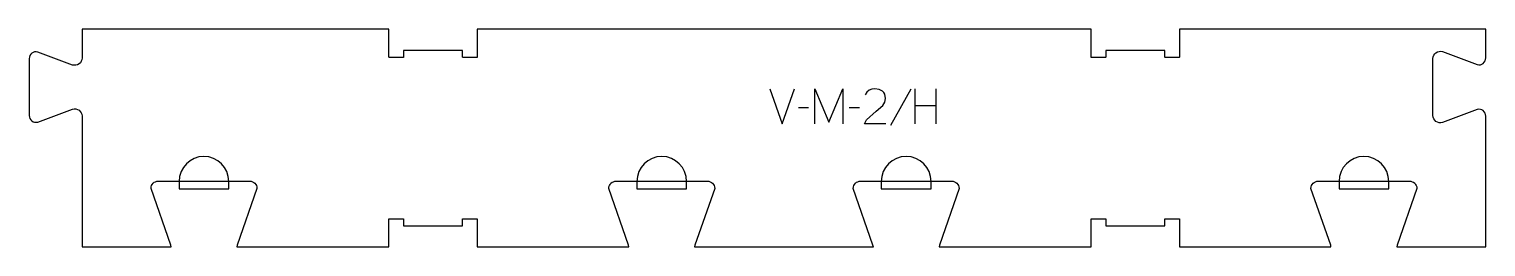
# Model space of a CAD drawing. Header units: millimetres. Extents: x -632 to 613, y -98 to 88.
import ezdxf

# ---------------------------------------------------------------- set-up
doc = ezdxf.new("R2010")
doc.units = ezdxf.units.MM
for name, color, linetype, true_color in [('1_ANYTOOL_1MMDEEP_LABELS_S', 2, 'Continuous', 0xffff00), ('4_ANYTOOL_CUTTHROUGH_OUTSI', 5, 'Continuous', 0x0000ff), ('5_ANYTOOL_HALF_MILL_9MM_IN', 3, 'Continuous', 0x00ff00)]:
    doc.layers.add(name, color=color, linetype=linetype, true_color=true_color)

msp = doc.modelspace()

# ---------------------------------------------------------------- linework, layer by layer
at = {"layer": '1_ANYTOOL_1MMDEEP_LABELS_S'}
for p, q in [((121.7, 36.3), (104.5, 5.5)), ((125.2, 36.8), (125.2, 6.8)), ((143.5, 6.8), (143.5, 36.8)), ((34.4, 20.6), (25.6, 20.6)), ((77.9, 20.6), (69.1, 20.6)), ((143.5, 22.1), (125.2, 22.1))]:
    msp.add_line(p, q, dxfattribs=at)
for points in [[(1.3, 36.8), (11.7, 6.8), (22.2, 36.8)], [(39.6, 6.8), (39.6, 36.8), (51.6, 8.4), (63.6, 36.6), (63.6, 6.8)], [(100.5, 6.8), (82.2, 6.8), (83.8, 10.2), (92.2, 17.7), (97.7, 22.4), (99.4, 25.2), (100, 28.5), (99.4, 32.1), (98.6, 33.5), (97.5, 34.7), (94.6, 36.2), (91.1, 36.8), (88.4, 36.4), (86, 35.5), (84.1, 33.9), (82.6, 31.7)]]:
    msp.add_lwpolyline(points, dxfattribs=at)
at = {"layer": '4_ANYTOOL_CUTTHROUGH_OUTSI'}
msp.add_lwpolyline([(576, 68.4), (605.8, 57.4, 0.501977), (613.1, 63), (613.1, 87.5), (351.3, 87.5), (351.3, 63.8, -0.414214), (351.1, 63.5), (339.1, 63.5, -0.414214), (338.8, 63.8), (338.8, 69.5), (288.3, 69.5), (288.3, 63.8, -0.414214), (288.1, 63.5), (276.1, 63.5, -0.414214), (275.8, 63.8), (275.8, 87.5), (-248.8, 87.5), (-248.8, 63.8, -0.414214), (-249, 63.5), (-261, 63.5, -0.414214), (-261.3, 63.8), (-261.3, 69.5), (-311.8, 69.5), (-311.8, 63.8, -0.414214), (-312, 63.5), (-324, 63.5, -0.414214), (-324.3, 63.8), (-324.3, 87.5), (-586.5, 87.5), (-586.5, 63, -0.502397), (-594.6, 57, -0.015604), (-594.6, 57), (-624.4, 68, 0.501976), (-631.7, 62.5), (-631.7, 13.9, 0.501971), (-624.4, 8.4), (-594.6, 19.4, -0.015608), (-594.6, 19.4, -0.502397), (-586.5, 13.5), (-586.5, -98), (-510.4, -98), (-510.7, -96.6), (-527.6, -48.3), (-527.6, -48.2, -0.414214), (-521.3, -42), (-443.3, -42, -0.414214), (-437.1, -48.2), (-437.1, -48.3), (-454, -96.6), (-454.2, -98), (-324.3, -98), (-324.3, -74.2, -0.414214), (-324, -74), (-312, -74, -0.414214), (-311.8, -74.2), (-311.8, -80), (-261.3, -80), (-261.3, -74.2, -0.414214), (-261, -74), (-249, -74, -0.414214), (-248.8, -74.2), (-248.8, -98), (-119.2, -98), (-119.5, -96.6), (-136.4, -48.3), (-136.4, -48.2, -0.414214), (-130.1, -42), (-52.1, -42, -0.414214), (-45.9, -48.2), (-45.9, -48.3), (-62.8, -96.6), (-63, -98), (89.7, -98), (89.4, -96.6), (72.5, -48.3), (72.5, -48.2, -0.414214), (78.8, -42), (156.8, -42, -0.414214), (163, -48.2), (163, -48.3), (146.1, -96.6), (145.9, -98), (275.8, -98), (275.8, -74.2, -0.414214), (276.1, -74), (288.1, -74, -0.414214), (288.3, -74.2), (288.3, -80), (338.8, -80), (338.8, -74.2, -0.414214), (339.1, -74), (351.1, -74, -0.414214), (351.3, -74.2), (351.3, -98), (480.8, -98), (480.6, -96.6), (463.7, -48.3), (463.7, -48.2, -0.414214), (469.9, -42), (547.9, -42, -0.414214), (554.2, -48.2), (554.2, -48.3), (537.3, -96.6), (537.1, -98), (613.1, -98), (613.1, 13.5, 0.501976), (605.8, 19), (576, 8, -0.015611), (576, 8, -0.502397), (567.9, 13.9), (567.9, 62.5, -0.502397), (576, 68.4, -0.015604)], format="xyb", close=True, dxfattribs=at)
at = {"layer": '5_ANYTOOL_HALF_MILL_9MM_IN'}
for points in [[(-461.1, -42.2, 1), (-503.6, -42.2), (-503.6, -48.5), (-461.1, -48.5)], [(-69.9, -42.2, 1), (-112.4, -42.2), (-112.4, -48.5), (-69.9, -48.5)], [(139, -42.2, 1), (96.5, -42.2), (96.5, -48.5), (139, -48.5)], [(530.2, -42.2, 1), (487.7, -42.2), (487.7, -48.5), (530.2, -48.5)]]:
    msp.add_lwpolyline(points, format="xyb", close=True, dxfattribs=at)

doc.saveas('drawing.dxf')
